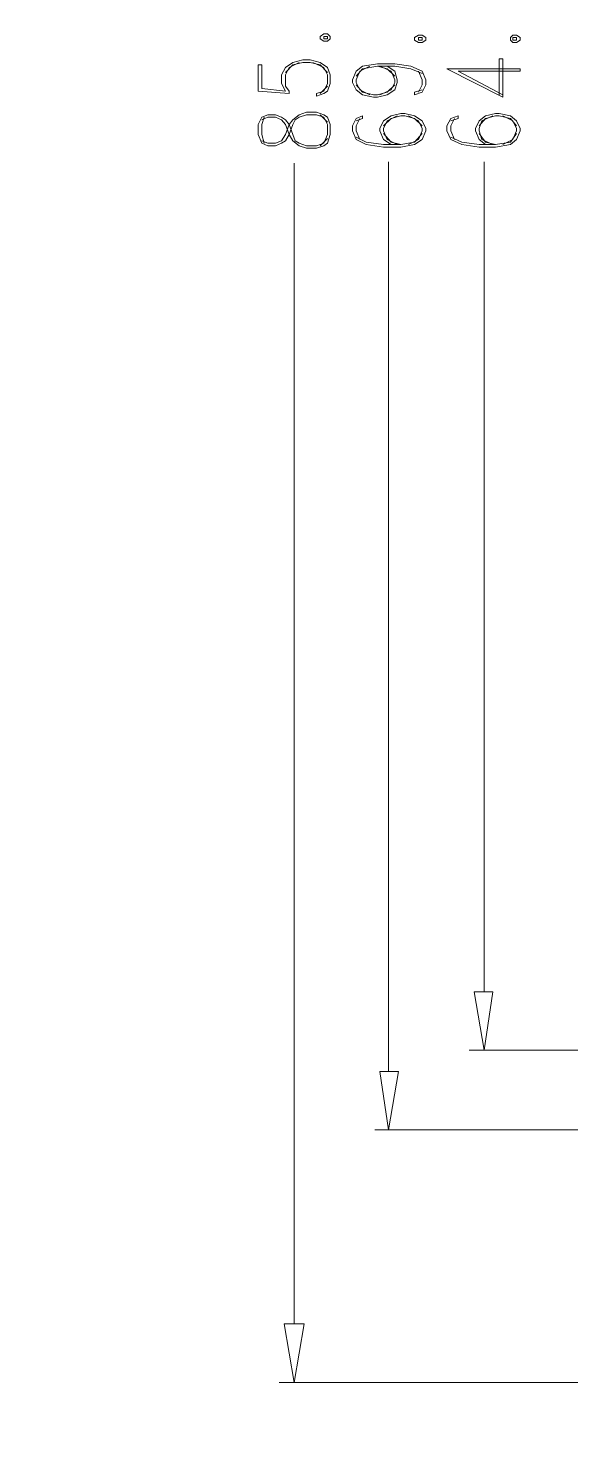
# Model space of a CAD drawing. Header units: centimetres. Extents: x -22.4 to 6.2, y -30.9 to -11.
# Drawn here: x -3.519 to -1.671, y -21.737 to -16.931 of the extents above; entities that cross this region are included whole.
import ezdxf

# ---------------------------------------------------------------- set-up
doc = ezdxf.new("R2010")
doc.units = ezdxf.units.CM
doc.header["$MEASUREMENT"] = 0
doc.layers.add('2', color=7, linetype='Continuous')
doc.layers.add('layer 1', color=7, linetype='Continuous')

msp = doc.modelspace()

# ---------------------------------------------------------------- linework, layer by layer
at = {"layer": '2', "color": 3, "lineweight": 9}
for points in [[(-2.61339, -21.33971), (-2.61339, -21.33971), (-2.61339, -17.39001), (-2.61339, -17.39001)], [(-2.29165, -20.48034), (-2.29165, -20.48034), (-2.29165, -17.38577), (-2.29165, -17.38577)], [(-1.96569, -20.20941), (-1.96569, -20.20941), (-1.96569, -17.38577), (-1.96569, -17.38577)], [(0.96801, -20.40837), (0.96801, -20.40837), (-2.01649, -20.40837), (-2.01649, -20.40837)], [(-1.23755, -20.67931), (-1.23755, -20.67931), (-2.33822, -20.67931), (-2.33822, -20.67931)], [(1.21355, -21.53867), (1.21355, -21.53867), (-2.66419, -21.53867), (-2.66419, -21.53867)]]:
    msp.add_open_spline(points, degree=3, dxfattribs=at)
for points in [[(-1.93605, -20.20941), (-1.93605, -20.20941), (-1.96569, -20.40837), (-1.96569, -20.40837), (-1.96569, -20.40837), (-1.96569, -20.40837), (-1.99955, -20.20941), (-1.99955, -20.20941), (-1.99955, -20.20941), (-1.99955, -20.20941), (-1.93605, -20.20941), (-1.93605, -20.20941)], [(-2.25779, -20.48034), (-2.25779, -20.48034), (-2.29165, -20.67931), (-2.29165, -20.67931), (-2.29165, -20.67931), (-2.29165, -20.67931), (-2.32129, -20.48034), (-2.32129, -20.48034), (-2.32129, -20.48034), (-2.32129, -20.48034), (-2.25779, -20.48034), (-2.25779, -20.48034)], [(-2.57952, -21.33971), (-2.57952, -21.33971), (-2.61339, -21.53867), (-2.61339, -21.53867), (-2.61339, -21.53867), (-2.61339, -21.53867), (-2.64725, -21.33971), (-2.64725, -21.33971), (-2.64725, -21.33971), (-2.64725, -21.33971), (-2.57952, -21.33971), (-2.57952, -21.33971)]]:
    msp.add_open_spline(points, degree=3, knots=[0, 0, 0, 0, 0.25, 0.25, 0.25, 0.25, 0.5, 0.5, 0.5, 0.5, 1, 1, 1, 1], dxfattribs=at)
at = {"layer": 'layer 1', "lineweight": 9}
for points, knots in [([(-21.92211, -30.90598), (-21.92211, -30.90598), (6.24226, -30.90598), (6.24226, -30.90598), (6.24226, -30.90598), (6.24226, -30.90598), (6.24226, -11.33528), (6.24226, -11.33528), (6.24226, -11.33528), (6.24226, -11.33528), (-21.92211, -11.33528), (-21.92211, -11.33528), (-21.92211, -11.33528), (-21.92211, -11.33528), (-21.92211, -30.90598), (-21.92211, -30.90598)], [0, 0, 0, 0, 0.2, 0.2, 0.2, 0.2, 0.4, 0.4, 0.4, 0.4, 0.6, 0.6, 0.6, 0.6, 1, 1, 1, 1]), ([(-2.52449, -16.96667), (-2.52449, -16.96667), (-2.51179, -16.97514), (-2.51179, -16.97514), (-2.51179, -16.97514), (-2.51179, -16.97514), (-2.49909, -16.97514), (-2.49909, -16.97514), (-2.49909, -16.97514), (-2.49909, -16.97514), (-2.49062, -16.96667), (-2.49062, -16.96667), (-2.49062, -16.96667), (-2.49062, -16.96667), (-2.49062, -16.95821), (-2.49062, -16.95821), (-2.49062, -16.95821), (-2.49062, -16.95821), (-2.49909, -16.94974), (-2.49909, -16.94974), (-2.49909, -16.94974), (-2.49909, -16.94974), (-2.51179, -16.94974), (-2.51179, -16.94974), (-2.51179, -16.94974), (-2.51179, -16.94974), (-2.52449, -16.95821), (-2.52449, -16.95821), (-2.52449, -16.95821), (-2.52449, -16.95821), (-2.52449, -16.96667), (-2.52449, -16.96667)], [0, 0, 0, 0, 0.1111111, 0.1111111, 0.1111111, 0.1111111, 0.2222222, 0.2222222, 0.2222222, 0.2222222, 0.3333333, 0.3333333, 0.3333333, 0.3333333, 0.4444444, 0.4444444, 0.4444444, 0.4444444, 0.5555556, 0.5555556, 0.5555556, 0.5555556, 0.6666667, 0.6666667, 0.6666667, 0.6666667, 0.7777778, 0.7777778, 0.7777778, 0.7777778, 1, 1, 1, 1]), ([(-2.51179, -16.96667), (-2.51179, -16.96667), (-2.49909, -16.96667), (-2.49909, -16.96667), (-2.49909, -16.96667), (-2.49909, -16.96667), (-2.49909, -16.9582), (-2.49909, -16.9582), (-2.49909, -16.9582), (-2.49909, -16.9582), (-2.51179, -16.9582), (-2.51179, -16.9582), (-2.51179, -16.9582), (-2.51179, -16.9582), (-2.51179, -16.96667), (-2.51179, -16.96667)], [0, 0, 0, 0, 0.2, 0.2, 0.2, 0.2, 0.4, 0.4, 0.4, 0.4, 0.6, 0.6, 0.6, 0.6, 1, 1, 1, 1]), ([(-2.20275, -16.97091), (-2.20275, -16.97091), (-2.19005, -16.97937), (-2.19005, -16.97937), (-2.19005, -16.97937), (-2.19005, -16.97937), (-2.17735, -16.97937), (-2.17735, -16.97937), (-2.17735, -16.97937), (-2.17735, -16.97937), (-2.16465, -16.97091), (-2.16465, -16.97091), (-2.16465, -16.97091), (-2.16465, -16.97091), (-2.16465, -16.96244), (-2.16465, -16.96244), (-2.16465, -16.96244), (-2.16465, -16.96244), (-2.17735, -16.95397), (-2.17735, -16.95397), (-2.17735, -16.95397), (-2.17735, -16.95397), (-2.19005, -16.95397), (-2.19005, -16.95397), (-2.19005, -16.95397), (-2.19005, -16.95397), (-2.20275, -16.96244), (-2.20275, -16.96244), (-2.20275, -16.96244), (-2.20275, -16.96244), (-2.20275, -16.97091), (-2.20275, -16.97091)], [0, 0, 0, 0, 0.1111111, 0.1111111, 0.1111111, 0.1111111, 0.2222222, 0.2222222, 0.2222222, 0.2222222, 0.3333333, 0.3333333, 0.3333333, 0.3333333, 0.4444444, 0.4444444, 0.4444444, 0.4444444, 0.5555556, 0.5555556, 0.5555556, 0.5555556, 0.6666667, 0.6666667, 0.6666667, 0.6666667, 0.7777778, 0.7777778, 0.7777778, 0.7777778, 1, 1, 1, 1]), ([(-2.19005, -16.97091), (-2.19005, -16.97091), (-2.17735, -16.97091), (-2.17735, -16.97091), (-2.17735, -16.97091), (-2.17735, -16.97091), (-2.17735, -16.96244), (-2.17735, -16.96244), (-2.17735, -16.96244), (-2.17735, -16.96244), (-2.19005, -16.96244), (-2.19005, -16.96244), (-2.19005, -16.96244), (-2.19005, -16.96244), (-2.19005, -16.97091), (-2.19005, -16.97091)], [0, 0, 0, 0, 0.2, 0.2, 0.2, 0.2, 0.4, 0.4, 0.4, 0.4, 0.6, 0.6, 0.6, 0.6, 1, 1, 1, 1]), ([(-1.87679, -16.97091), (-1.87679, -16.97091), (-1.86832, -16.97937), (-1.86832, -16.97937), (-1.86832, -16.97937), (-1.86832, -16.97937), (-1.85562, -16.97937), (-1.85562, -16.97937), (-1.85562, -16.97937), (-1.85562, -16.97937), (-1.84292, -16.97091), (-1.84292, -16.97091), (-1.84292, -16.97091), (-1.84292, -16.97091), (-1.84292, -16.96244), (-1.84292, -16.96244), (-1.84292, -16.96244), (-1.84292, -16.96244), (-1.85562, -16.95397), (-1.85562, -16.95397), (-1.85562, -16.95397), (-1.85562, -16.95397), (-1.86832, -16.95397), (-1.86832, -16.95397), (-1.86832, -16.95397), (-1.86832, -16.95397), (-1.87679, -16.96244), (-1.87679, -16.96244), (-1.87679, -16.96244), (-1.87679, -16.96244), (-1.87679, -16.97091), (-1.87679, -16.97091)], [0, 0, 0, 0, 0.1111111, 0.1111111, 0.1111111, 0.1111111, 0.2222222, 0.2222222, 0.2222222, 0.2222222, 0.3333333, 0.3333333, 0.3333333, 0.3333333, 0.4444444, 0.4444444, 0.4444444, 0.4444444, 0.5555556, 0.5555556, 0.5555556, 0.5555556, 0.6666667, 0.6666667, 0.6666667, 0.6666667, 0.7777778, 0.7777778, 0.7777778, 0.7777778, 1, 1, 1, 1]), ([(-1.86832, -16.97091), (-1.86832, -16.97091), (-1.85562, -16.97091), (-1.85562, -16.97091), (-1.85562, -16.97091), (-1.85562, -16.97091), (-1.85562, -16.96244), (-1.85562, -16.96244), (-1.85562, -16.96244), (-1.85562, -16.96244), (-1.86832, -16.96244), (-1.86832, -16.96244), (-1.86832, -16.96244), (-1.86832, -16.96244), (-1.86832, -16.97091), (-1.86832, -16.97091)], [0, 0, 0, 0, 0.2, 0.2, 0.2, 0.2, 0.4, 0.4, 0.4, 0.4, 0.6, 0.6, 0.6, 0.6, 1, 1, 1, 1]), ([(-2.73615, -17.14447), (-2.73615, -17.14447), (-2.73615, -17.05557), (-2.73615, -17.05557), (-2.73615, -17.05557), (-2.73615, -17.05557), (-2.72345, -17.05557), (-2.72345, -17.05557), (-2.72345, -17.05557), (-2.72345, -17.05557), (-2.72345, -17.13601), (-2.72345, -17.13601)], [0, 0, 0, 0, 0.25, 0.25, 0.25, 0.25, 0.5, 0.5, 0.5, 0.5, 1, 1, 1, 1]), ([(-2.64302, -17.14447), (-2.64302, -17.14447), (-2.65572, -17.11907), (-2.65572, -17.11907), (-2.65572, -17.11907), (-2.65572, -17.11907), (-2.65572, -17.08944), (-2.65572, -17.08944), (-2.65572, -17.08944), (-2.65572, -17.08944), (-2.64302, -17.06404), (-2.64302, -17.06404), (-2.64302, -17.06404), (-2.64302, -17.06404), (-2.61762, -17.04711), (-2.61762, -17.04711), (-2.61762, -17.04711), (-2.61762, -17.04711), (-2.58375, -17.03864), (-2.58375, -17.03864), (-2.58375, -17.03864), (-2.58375, -17.03864), (-2.55835, -17.03864), (-2.55835, -17.03864), (-2.55835, -17.03864), (-2.55835, -17.03864), (-2.52449, -17.04711), (-2.52449, -17.04711), (-2.52449, -17.04711), (-2.52449, -17.04711), (-2.49909, -17.06404), (-2.49909, -17.06404), (-2.49909, -17.06404), (-2.49909, -17.06404), (-2.49062, -17.08944), (-2.49062, -17.08944), (-2.49062, -17.08944), (-2.49062, -17.08944), (-2.49062, -17.11907), (-2.49062, -17.11907), (-2.49062, -17.11907), (-2.49062, -17.11907), (-2.49909, -17.14447), (-2.49909, -17.14447), (-2.49909, -17.14447), (-2.49909, -17.14447), (-2.51179, -17.15294), (-2.51179, -17.15294), (-2.51179, -17.15294), (-2.51179, -17.15294), (-2.53719, -17.16141), (-2.53719, -17.16141), (-2.53719, -17.16141), (-2.53719, -17.16141), (-2.53719, -17.15294), (-2.53719, -17.15294)], [0, 0, 0, 0, 0.0666667, 0.0666667, 0.0666667, 0.0666667, 0.1333333, 0.1333333, 0.1333333, 0.1333333, 0.2, 0.2, 0.2, 0.2, 0.2666667, 0.2666667, 0.2666667, 0.2666667, 0.3333333, 0.3333333, 0.3333333, 0.3333333, 0.4, 0.4, 0.4, 0.4, 0.4666667, 0.4666667, 0.4666667, 0.4666667, 0.5333333, 0.5333333, 0.5333333, 0.5333333, 0.6, 0.6, 0.6, 0.6, 0.6666667, 0.6666667, 0.6666667, 0.6666667, 0.7333333, 0.7333333, 0.7333333, 0.7333333, 0.8, 0.8, 0.8, 0.8, 0.8666667, 0.8666667, 0.8666667, 0.8666667, 1, 1, 1, 1]), ([(-2.63032, -17.15294), (-2.63032, -17.15294), (-2.63032, -17.14447), (-2.63032, -17.14447), (-2.63032, -17.14447), (-2.63032, -17.14447), (-2.64302, -17.12754), (-2.64302, -17.12754), (-2.64302, -17.12754), (-2.64302, -17.12754), (-2.64302, -17.08944), (-2.64302, -17.08944), (-2.64302, -17.08944), (-2.64302, -17.08944), (-2.63032, -17.06404), (-2.63032, -17.06404), (-2.63032, -17.06404), (-2.63032, -17.06404), (-2.59645, -17.04711), (-2.59645, -17.04711)], [0, 0, 0, 0, 0.1666667, 0.1666667, 0.1666667, 0.1666667, 0.3333333, 0.3333333, 0.3333333, 0.3333333, 0.5, 0.5, 0.5, 0.5, 0.6666667, 0.6666667, 0.6666667, 0.6666667, 1, 1, 1, 1]), ([(-2.64302, -17.08097), (-2.64302, -17.08097), (-2.61762, -17.05557), (-2.61762, -17.05557), (-2.61762, -17.05557), (-2.61762, -17.05557), (-2.58375, -17.04711), (-2.58375, -17.04711), (-2.58375, -17.04711), (-2.58375, -17.04711), (-2.55835, -17.04711), (-2.55835, -17.04711), (-2.55835, -17.04711), (-2.55835, -17.04711), (-2.52449, -17.05557), (-2.52449, -17.05557), (-2.52449, -17.05557), (-2.52449, -17.05557), (-2.49909, -17.08097), (-2.49909, -17.08097)], [0, 0, 0, 0, 0.1666667, 0.1666667, 0.1666667, 0.1666667, 0.3333333, 0.3333333, 0.3333333, 0.3333333, 0.5, 0.5, 0.5, 0.5, 0.6666667, 0.6666667, 0.6666667, 0.6666667, 1, 1, 1, 1]), ([(-2.54989, -17.04711), (-2.54989, -17.04711), (-2.51179, -17.06404), (-2.51179, -17.06404), (-2.51179, -17.06404), (-2.51179, -17.06404), (-2.49909, -17.08944), (-2.49909, -17.08944), (-2.49909, -17.08944), (-2.49909, -17.08944), (-2.49909, -17.11907), (-2.49909, -17.11907), (-2.49909, -17.11907), (-2.49909, -17.11907), (-2.51179, -17.14447), (-2.51179, -17.14447), (-2.51179, -17.14447), (-2.51179, -17.14447), (-2.53719, -17.15294), (-2.53719, -17.15294)], [0, 0, 0, 0, 0.1666667, 0.1666667, 0.1666667, 0.1666667, 0.3333333, 0.3333333, 0.3333333, 0.3333333, 0.5, 0.5, 0.5, 0.5, 0.6666667, 0.6666667, 0.6666667, 0.6666667, 1, 1, 1, 1]), ([(-2.29589, -17.05981), (-2.29589, -17.05981), (-2.27049, -17.07674), (-2.27049, -17.07674), (-2.27049, -17.07674), (-2.27049, -17.07674), (-2.26202, -17.10637), (-2.26202, -17.10637), (-2.26202, -17.10637), (-2.26202, -17.10637), (-2.26202, -17.11484), (-2.26202, -17.11484), (-2.26202, -17.11484), (-2.26202, -17.11484), (-2.27049, -17.14024), (-2.27049, -17.14024), (-2.27049, -17.14024), (-2.27049, -17.14024), (-2.29589, -17.15717), (-2.29589, -17.15717), (-2.29589, -17.15717), (-2.29589, -17.15717), (-2.32975, -17.16564), (-2.32975, -17.16564), (-2.32975, -17.16564), (-2.32975, -17.16564), (-2.34245, -17.16564), (-2.34245, -17.16564), (-2.34245, -17.16564), (-2.34245, -17.16564), (-2.38055, -17.15717), (-2.38055, -17.15717), (-2.38055, -17.15717), (-2.38055, -17.15717), (-2.40172, -17.14024), (-2.40172, -17.14024), (-2.40172, -17.14024), (-2.40172, -17.14024), (-2.41442, -17.11484), (-2.41442, -17.11484), (-2.41442, -17.11484), (-2.41442, -17.11484), (-2.41442, -17.10637), (-2.41442, -17.10637), (-2.41442, -17.10637), (-2.41442, -17.10637), (-2.40172, -17.07674), (-2.40172, -17.07674), (-2.40172, -17.07674), (-2.40172, -17.07674), (-2.38055, -17.05981), (-2.38055, -17.05981), (-2.38055, -17.05981), (-2.38055, -17.05981), (-2.32975, -17.05134), (-2.32975, -17.05134), (-2.32975, -17.05134), (-2.32975, -17.05134), (-2.27049, -17.05134), (-2.27049, -17.05134), (-2.27049, -17.05134), (-2.27049, -17.05134), (-2.21545, -17.05981), (-2.21545, -17.05981), (-2.21545, -17.05981), (-2.21545, -17.05981), (-2.17735, -17.07674), (-2.17735, -17.07674), (-2.17735, -17.07674), (-2.17735, -17.07674), (-2.16465, -17.10637), (-2.16465, -17.10637), (-2.16465, -17.10637), (-2.16465, -17.10637), (-2.16465, -17.12331), (-2.16465, -17.12331), (-2.16465, -17.12331), (-2.16465, -17.12331), (-2.17735, -17.14871), (-2.17735, -17.14871), (-2.17735, -17.14871), (-2.17735, -17.14871), (-2.20275, -17.15717), (-2.20275, -17.15717), (-2.20275, -17.15717), (-2.20275, -17.15717), (-2.20275, -17.14871), (-2.20275, -17.14871), (-2.20275, -17.14871), (-2.20275, -17.14871), (-2.17735, -17.14024), (-2.17735, -17.14024)], [0, 0, 0, 0, 0.0416667, 0.0416667, 0.0416667, 0.0416667, 0.0833333, 0.0833333, 0.0833333, 0.0833333, 0.125, 0.125, 0.125, 0.125, 0.1666667, 0.1666667, 0.1666667, 0.1666667, 0.2083333, 0.2083333, 0.2083333, 0.2083333, 0.25, 0.25, 0.25, 0.25, 0.2916667, 0.2916667, 0.2916667, 0.2916667, 0.3333333, 0.3333333, 0.3333333, 0.3333333, 0.375, 0.375, 0.375, 0.375, 0.4166667, 0.4166667, 0.4166667, 0.4166667, 0.4583333, 0.4583333, 0.4583333, 0.4583333, 0.5, 0.5, 0.5, 0.5, 0.5416667, 0.5416667, 0.5416667, 0.5416667, 0.5833333, 0.5833333, 0.5833333, 0.5833333, 0.625, 0.625, 0.625, 0.625, 0.6666667, 0.6666667, 0.6666667, 0.6666667, 0.7083333, 0.7083333, 0.7083333, 0.7083333, 0.75, 0.75, 0.75, 0.75, 0.7916667, 0.7916667, 0.7916667, 0.7916667, 0.8333333, 0.8333333, 0.8333333, 0.8333333, 0.875, 0.875, 0.875, 0.875, 0.9166667, 0.9166667, 0.9166667, 0.9166667, 1, 1, 1, 1]), ([(-2.35515, -17.15717), (-2.35515, -17.15717), (-2.38902, -17.14024), (-2.38902, -17.14024), (-2.38902, -17.14024), (-2.38902, -17.14024), (-2.40172, -17.11484), (-2.40172, -17.11484), (-2.40172, -17.11484), (-2.40172, -17.11484), (-2.40172, -17.10637), (-2.40172, -17.10637), (-2.40172, -17.10637), (-2.40172, -17.10637), (-2.38902, -17.07674), (-2.38902, -17.07674), (-2.38902, -17.07674), (-2.38902, -17.07674), (-2.35515, -17.05981), (-2.35515, -17.05981)], [0, 0, 0, 0, 0.1666667, 0.1666667, 0.1666667, 0.1666667, 0.3333333, 0.3333333, 0.3333333, 0.3333333, 0.5, 0.5, 0.5, 0.5, 0.6666667, 0.6666667, 0.6666667, 0.6666667, 1, 1, 1, 1]), ([(-2.40172, -17.09367), (-2.40172, -17.09367), (-2.38055, -17.06827), (-2.38055, -17.06827), (-2.38055, -17.06827), (-2.38055, -17.06827), (-2.32975, -17.05981), (-2.32975, -17.05981), (-2.32975, -17.05981), (-2.32975, -17.05981), (-2.27049, -17.05981), (-2.27049, -17.05981), (-2.27049, -17.05981), (-2.27049, -17.05981), (-2.21545, -17.06827), (-2.21545, -17.06827), (-2.21545, -17.06827), (-2.21545, -17.06827), (-2.17735, -17.08521), (-2.17735, -17.08521)], [0, 0, 0, 0, 0.1666667, 0.1666667, 0.1666667, 0.1666667, 0.3333333, 0.3333333, 0.3333333, 0.3333333, 0.5, 0.5, 0.5, 0.5, 0.6666667, 0.6666667, 0.6666667, 0.6666667, 1, 1, 1, 1]), ([(-2.32975, -17.05981), (-2.32975, -17.05981), (-2.29589, -17.06827), (-2.29589, -17.06827), (-2.29589, -17.06827), (-2.29589, -17.06827), (-2.27049, -17.09367), (-2.27049, -17.09367)], [0, 0, 0, 0, 0.3333333, 0.3333333, 0.3333333, 0.3333333, 1, 1, 1, 1]), ([(-2.32129, -17.05981), (-2.32129, -17.05981), (-2.28319, -17.07674), (-2.28319, -17.07674), (-2.28319, -17.07674), (-2.28319, -17.07674), (-2.27049, -17.10637), (-2.27049, -17.10637), (-2.27049, -17.10637), (-2.27049, -17.10637), (-2.27049, -17.11484), (-2.27049, -17.11484), (-2.27049, -17.11484), (-2.27049, -17.11484), (-2.28319, -17.14024), (-2.28319, -17.14024), (-2.28319, -17.14024), (-2.28319, -17.14024), (-2.32129, -17.15717), (-2.32129, -17.15717)], [0, 0, 0, 0, 0.1666667, 0.1666667, 0.1666667, 0.1666667, 0.3333333, 0.3333333, 0.3333333, 0.3333333, 0.5, 0.5, 0.5, 0.5, 0.6666667, 0.6666667, 0.6666667, 0.6666667, 1, 1, 1, 1]), ([(-2.05459, -17.07674), (-2.05459, -17.07674), (-1.84292, -17.07674), (-1.84292, -17.07674), (-1.84292, -17.07674), (-1.84292, -17.07674), (-1.84292, -17.06827), (-1.84292, -17.06827), (-1.84292, -17.06827), (-1.84292, -17.06827), (-2.09269, -17.06827), (-2.09269, -17.06827), (-2.09269, -17.06827), (-2.09269, -17.06827), (-1.90219, -17.16564), (-1.90219, -17.16564), (-1.90219, -17.16564), (-1.90219, -17.16564), (-1.90219, -17.03441), (-1.90219, -17.03441)], [0, 0, 0, 0, 0.1666667, 0.1666667, 0.1666667, 0.1666667, 0.3333333, 0.3333333, 0.3333333, 0.3333333, 0.5, 0.5, 0.5, 0.5, 0.6666667, 0.6666667, 0.6666667, 0.6666667, 1, 1, 1, 1]), ([(-1.91489, -17.15717), (-1.91489, -17.15717), (-1.91489, -17.03441), (-1.91489, -17.03441), (-1.91489, -17.03441), (-1.91489, -17.03441), (-1.90219, -17.03441), (-1.90219, -17.03441)], [0, 0, 0, 0, 0.3333333, 0.3333333, 0.3333333, 0.3333333, 1, 1, 1, 1]), ([(-2.19005, -17.07674), (-2.19005, -17.07674), (-2.17735, -17.10637), (-2.17735, -17.10637), (-2.17735, -17.10637), (-2.17735, -17.10637), (-2.17735, -17.12331), (-2.17735, -17.12331), (-2.17735, -17.12331), (-2.17735, -17.12331), (-2.19005, -17.14871), (-2.19005, -17.14871)], [0, 0, 0, 0, 0.25, 0.25, 0.25, 0.25, 0.5, 0.5, 0.5, 0.5, 1, 1, 1, 1]), ([(-2.27049, -17.12331), (-2.27049, -17.12331), (-2.29589, -17.14871), (-2.29589, -17.14871), (-2.29589, -17.14871), (-2.29589, -17.14871), (-2.32975, -17.15717), (-2.32975, -17.15717), (-2.32975, -17.15717), (-2.32975, -17.15717), (-2.34245, -17.15717), (-2.34245, -17.15717), (-2.34245, -17.15717), (-2.34245, -17.15717), (-2.38055, -17.14871), (-2.38055, -17.14871), (-2.38055, -17.14871), (-2.38055, -17.14871), (-2.40172, -17.12331), (-2.40172, -17.12331)], [0, 0, 0, 0, 0.1666667, 0.1666667, 0.1666667, 0.1666667, 0.3333333, 0.3333333, 0.3333333, 0.3333333, 0.5, 0.5, 0.5, 0.5, 0.6666667, 0.6666667, 0.6666667, 0.6666667, 1, 1, 1, 1]), ([(-2.73615, -17.29264), (-2.73615, -17.29264), (-2.72345, -17.32227), (-2.72345, -17.32227), (-2.72345, -17.32227), (-2.72345, -17.32227), (-2.70229, -17.33074), (-2.70229, -17.33074), (-2.70229, -17.33074), (-2.70229, -17.33074), (-2.67689, -17.33074), (-2.67689, -17.33074), (-2.67689, -17.33074), (-2.67689, -17.33074), (-2.65572, -17.32227), (-2.65572, -17.32227), (-2.65572, -17.32227), (-2.65572, -17.32227), (-2.64302, -17.31381), (-2.64302, -17.31381), (-2.64302, -17.31381), (-2.64302, -17.31381), (-2.63032, -17.29264), (-2.63032, -17.29264), (-2.63032, -17.29264), (-2.63032, -17.29264), (-2.61762, -17.25877), (-2.61762, -17.25877), (-2.61762, -17.25877), (-2.61762, -17.25877), (-2.60915, -17.24184), (-2.60915, -17.24184), (-2.60915, -17.24184), (-2.60915, -17.24184), (-2.59645, -17.23337), (-2.59645, -17.23337), (-2.59645, -17.23337), (-2.59645, -17.23337), (-2.57105, -17.22491), (-2.57105, -17.22491), (-2.57105, -17.22491), (-2.57105, -17.22491), (-2.53719, -17.22491), (-2.53719, -17.22491), (-2.53719, -17.22491), (-2.53719, -17.22491), (-2.51179, -17.23337), (-2.51179, -17.23337), (-2.51179, -17.23337), (-2.51179, -17.23337), (-2.49909, -17.25877), (-2.49909, -17.25877), (-2.49909, -17.25877), (-2.49909, -17.25877), (-2.49909, -17.29264), (-2.49909, -17.29264), (-2.49909, -17.29264), (-2.49909, -17.29264), (-2.51179, -17.32227), (-2.51179, -17.32227), (-2.51179, -17.32227), (-2.51179, -17.32227), (-2.53719, -17.33074), (-2.53719, -17.33074), (-2.53719, -17.33074), (-2.53719, -17.33074), (-2.57105, -17.33074), (-2.57105, -17.33074), (-2.57105, -17.33074), (-2.57105, -17.33074), (-2.59645, -17.32227), (-2.59645, -17.32227), (-2.59645, -17.32227), (-2.59645, -17.32227), (-2.60915, -17.31381), (-2.60915, -17.31381), (-2.60915, -17.31381), (-2.60915, -17.31381), (-2.61762, -17.29264), (-2.61762, -17.29264), (-2.61762, -17.29264), (-2.61762, -17.29264), (-2.63032, -17.25877), (-2.63032, -17.25877), (-2.63032, -17.25877), (-2.63032, -17.25877), (-2.64302, -17.24184), (-2.64302, -17.24184), (-2.64302, -17.24184), (-2.64302, -17.24184), (-2.65572, -17.23337), (-2.65572, -17.23337), (-2.65572, -17.23337), (-2.65572, -17.23337), (-2.67689, -17.22491), (-2.67689, -17.22491), (-2.67689, -17.22491), (-2.67689, -17.22491), (-2.70229, -17.22491), (-2.70229, -17.22491), (-2.70229, -17.22491), (-2.70229, -17.22491), (-2.72345, -17.23337), (-2.72345, -17.23337), (-2.72345, -17.23337), (-2.72345, -17.23337), (-2.73615, -17.25877), (-2.73615, -17.25877), (-2.73615, -17.25877), (-2.73615, -17.25877), (-2.73615, -17.29264), (-2.73615, -17.29264)], [0, 0, 0, 0, 0.0344828, 0.0344828, 0.0344828, 0.0344828, 0.0689655, 0.0689655, 0.0689655, 0.0689655, 0.1034483, 0.1034483, 0.1034483, 0.1034483, 0.137931, 0.137931, 0.137931, 0.137931, 0.1724138, 0.1724138, 0.1724138, 0.1724138, 0.2068966, 0.2068966, 0.2068966, 0.2068966, 0.2413793, 0.2413793, 0.2413793, 0.2413793, 0.2758621, 0.2758621, 0.2758621, 0.2758621, 0.3103448, 0.3103448, 0.3103448, 0.3103448, 0.3448276, 0.3448276, 0.3448276, 0.3448276, 0.3793103, 0.3793103, 0.3793103, 0.3793103, 0.4137931, 0.4137931, 0.4137931, 0.4137931, 0.4482759, 0.4482759, 0.4482759, 0.4482759, 0.4827586, 0.4827586, 0.4827586, 0.4827586, 0.5172414, 0.5172414, 0.5172414, 0.5172414, 0.5517241, 0.5517241, 0.5517241, 0.5517241, 0.5862069, 0.5862069, 0.5862069, 0.5862069, 0.6206897, 0.6206897, 0.6206897, 0.6206897, 0.6551724, 0.6551724, 0.6551724, 0.6551724, 0.6896552, 0.6896552, 0.6896552, 0.6896552, 0.7241379, 0.7241379, 0.7241379, 0.7241379, 0.7586207, 0.7586207, 0.7586207, 0.7586207, 0.7931034, 0.7931034, 0.7931034, 0.7931034, 0.8275862, 0.8275862, 0.8275862, 0.8275862, 0.862069, 0.862069, 0.862069, 0.862069, 0.8965517, 0.8965517, 0.8965517, 0.8965517, 0.9310345, 0.9310345, 0.9310345, 0.9310345, 1, 1, 1, 1]), ([(-2.72345, -17.31381), (-2.72345, -17.31381), (-2.70229, -17.32227), (-2.70229, -17.32227), (-2.70229, -17.32227), (-2.70229, -17.32227), (-2.67689, -17.32227), (-2.67689, -17.32227), (-2.67689, -17.32227), (-2.67689, -17.32227), (-2.65572, -17.31381), (-2.65572, -17.31381), (-2.65572, -17.31381), (-2.65572, -17.31381), (-2.64302, -17.29264), (-2.64302, -17.29264), (-2.64302, -17.29264), (-2.64302, -17.29264), (-2.63032, -17.25877), (-2.63032, -17.25877), (-2.63032, -17.25877), (-2.63032, -17.25877), (-2.61762, -17.24184), (-2.61762, -17.24184), (-2.61762, -17.24184), (-2.61762, -17.24184), (-2.59645, -17.22491), (-2.59645, -17.22491), (-2.59645, -17.22491), (-2.59645, -17.22491), (-2.57105, -17.21644), (-2.57105, -17.21644), (-2.57105, -17.21644), (-2.57105, -17.21644), (-2.53719, -17.21644), (-2.53719, -17.21644), (-2.53719, -17.21644), (-2.53719, -17.21644), (-2.51179, -17.22491), (-2.51179, -17.22491), (-2.51179, -17.22491), (-2.51179, -17.22491), (-2.49909, -17.23337), (-2.49909, -17.23337), (-2.49909, -17.23337), (-2.49909, -17.23337), (-2.49062, -17.25877), (-2.49062, -17.25877), (-2.49062, -17.25877), (-2.49062, -17.25877), (-2.49062, -17.29264), (-2.49062, -17.29264), (-2.49062, -17.29264), (-2.49062, -17.29264), (-2.49909, -17.32227), (-2.49909, -17.32227), (-2.49909, -17.32227), (-2.49909, -17.32227), (-2.51179, -17.33074), (-2.51179, -17.33074), (-2.51179, -17.33074), (-2.51179, -17.33074), (-2.53719, -17.33921), (-2.53719, -17.33921), (-2.53719, -17.33921), (-2.53719, -17.33921), (-2.57105, -17.33921), (-2.57105, -17.33921), (-2.57105, -17.33921), (-2.57105, -17.33921), (-2.59645, -17.33074), (-2.59645, -17.33074), (-2.59645, -17.33074), (-2.59645, -17.33074), (-2.61762, -17.31381), (-2.61762, -17.31381), (-2.61762, -17.31381), (-2.61762, -17.31381), (-2.63032, -17.29264), (-2.63032, -17.29264), (-2.63032, -17.29264), (-2.63032, -17.29264), (-2.64302, -17.25877), (-2.64302, -17.25877), (-2.64302, -17.25877), (-2.64302, -17.25877), (-2.65572, -17.24184), (-2.65572, -17.24184), (-2.65572, -17.24184), (-2.65572, -17.24184), (-2.67689, -17.23337), (-2.67689, -17.23337), (-2.67689, -17.23337), (-2.67689, -17.23337), (-2.70229, -17.23337), (-2.70229, -17.23337), (-2.70229, -17.23337), (-2.70229, -17.23337), (-2.72345, -17.24184), (-2.72345, -17.24184)], [0, 0, 0, 0, 0.0384615, 0.0384615, 0.0384615, 0.0384615, 0.0769231, 0.0769231, 0.0769231, 0.0769231, 0.1153846, 0.1153846, 0.1153846, 0.1153846, 0.1538462, 0.1538462, 0.1538462, 0.1538462, 0.1923077, 0.1923077, 0.1923077, 0.1923077, 0.2307692, 0.2307692, 0.2307692, 0.2307692, 0.2692308, 0.2692308, 0.2692308, 0.2692308, 0.3076923, 0.3076923, 0.3076923, 0.3076923, 0.3461538, 0.3461538, 0.3461538, 0.3461538, 0.3846154, 0.3846154, 0.3846154, 0.3846154, 0.4230769, 0.4230769, 0.4230769, 0.4230769, 0.4615385, 0.4615385, 0.4615385, 0.4615385, 0.5, 0.5, 0.5, 0.5, 0.5384615, 0.5384615, 0.5384615, 0.5384615, 0.5769231, 0.5769231, 0.5769231, 0.5769231, 0.6153846, 0.6153846, 0.6153846, 0.6153846, 0.6538462, 0.6538462, 0.6538462, 0.6538462, 0.6923077, 0.6923077, 0.6923077, 0.6923077, 0.7307692, 0.7307692, 0.7307692, 0.7307692, 0.7692308, 0.7692308, 0.7692308, 0.7692308, 0.8076923, 0.8076923, 0.8076923, 0.8076923, 0.8461538, 0.8461538, 0.8461538, 0.8461538, 0.8846154, 0.8846154, 0.8846154, 0.8846154, 0.9230769, 0.9230769, 0.9230769, 0.9230769, 1, 1, 1, 1]), ([(-2.71499, -17.23337), (-2.71499, -17.23337), (-2.72345, -17.25877), (-2.72345, -17.25877), (-2.72345, -17.25877), (-2.72345, -17.25877), (-2.72345, -17.29264), (-2.72345, -17.29264), (-2.72345, -17.29264), (-2.72345, -17.29264), (-2.71499, -17.32227), (-2.71499, -17.32227)], [0, 0, 0, 0, 0.25, 0.25, 0.25, 0.25, 0.5, 0.5, 0.5, 0.5, 1, 1, 1, 1]), ([(-2.40172, -17.24607), (-2.40172, -17.24607), (-2.38055, -17.23761), (-2.38055, -17.23761), (-2.38055, -17.23761), (-2.38055, -17.23761), (-2.38055, -17.22914), (-2.38055, -17.22914), (-2.38055, -17.22914), (-2.38055, -17.22914), (-2.40172, -17.23761), (-2.40172, -17.23761), (-2.40172, -17.23761), (-2.40172, -17.23761), (-2.41442, -17.26301), (-2.41442, -17.26301), (-2.41442, -17.26301), (-2.41442, -17.26301), (-2.41442, -17.27994), (-2.41442, -17.27994), (-2.41442, -17.27994), (-2.41442, -17.27994), (-2.40172, -17.30957), (-2.40172, -17.30957), (-2.40172, -17.30957), (-2.40172, -17.30957), (-2.36785, -17.32651), (-2.36785, -17.32651), (-2.36785, -17.32651), (-2.36785, -17.32651), (-2.30859, -17.33497), (-2.30859, -17.33497), (-2.30859, -17.33497), (-2.30859, -17.33497), (-2.24932, -17.33497), (-2.24932, -17.33497), (-2.24932, -17.33497), (-2.24932, -17.33497), (-2.20275, -17.32651), (-2.20275, -17.32651), (-2.20275, -17.32651), (-2.20275, -17.32651), (-2.17735, -17.30957), (-2.17735, -17.30957), (-2.17735, -17.30957), (-2.17735, -17.30957), (-2.16465, -17.27994), (-2.16465, -17.27994), (-2.16465, -17.27994), (-2.16465, -17.27994), (-2.16465, -17.27147), (-2.16465, -17.27147), (-2.16465, -17.27147), (-2.16465, -17.27147), (-2.17735, -17.24607), (-2.17735, -17.24607), (-2.17735, -17.24607), (-2.17735, -17.24607), (-2.20275, -17.22914), (-2.20275, -17.22914), (-2.20275, -17.22914), (-2.20275, -17.22914), (-2.23662, -17.22067), (-2.23662, -17.22067), (-2.23662, -17.22067), (-2.23662, -17.22067), (-2.24932, -17.22067), (-2.24932, -17.22067), (-2.24932, -17.22067), (-2.24932, -17.22067), (-2.28319, -17.22914), (-2.28319, -17.22914), (-2.28319, -17.22914), (-2.28319, -17.22914), (-2.30859, -17.24607), (-2.30859, -17.24607), (-2.30859, -17.24607), (-2.30859, -17.24607), (-2.32129, -17.27147), (-2.32129, -17.27147), (-2.32129, -17.27147), (-2.32129, -17.27147), (-2.32129, -17.27994), (-2.32129, -17.27994), (-2.32129, -17.27994), (-2.32129, -17.27994), (-2.30859, -17.30957), (-2.30859, -17.30957), (-2.30859, -17.30957), (-2.30859, -17.30957), (-2.28319, -17.32651), (-2.28319, -17.32651)], [0, 0, 0, 0, 0.0416667, 0.0416667, 0.0416667, 0.0416667, 0.0833333, 0.0833333, 0.0833333, 0.0833333, 0.125, 0.125, 0.125, 0.125, 0.1666667, 0.1666667, 0.1666667, 0.1666667, 0.2083333, 0.2083333, 0.2083333, 0.2083333, 0.25, 0.25, 0.25, 0.25, 0.2916667, 0.2916667, 0.2916667, 0.2916667, 0.3333333, 0.3333333, 0.3333333, 0.3333333, 0.375, 0.375, 0.375, 0.375, 0.4166667, 0.4166667, 0.4166667, 0.4166667, 0.4583333, 0.4583333, 0.4583333, 0.4583333, 0.5, 0.5, 0.5, 0.5, 0.5416667, 0.5416667, 0.5416667, 0.5416667, 0.5833333, 0.5833333, 0.5833333, 0.5833333, 0.625, 0.625, 0.625, 0.625, 0.6666667, 0.6666667, 0.6666667, 0.6666667, 0.7083333, 0.7083333, 0.7083333, 0.7083333, 0.75, 0.75, 0.75, 0.75, 0.7916667, 0.7916667, 0.7916667, 0.7916667, 0.8333333, 0.8333333, 0.8333333, 0.8333333, 0.875, 0.875, 0.875, 0.875, 0.9166667, 0.9166667, 0.9166667, 0.9166667, 1, 1, 1, 1]), ([(-2.38902, -17.23761), (-2.38902, -17.23761), (-2.40172, -17.26301), (-2.40172, -17.26301), (-2.40172, -17.26301), (-2.40172, -17.26301), (-2.40172, -17.27994), (-2.40172, -17.27994), (-2.40172, -17.27994), (-2.40172, -17.27994), (-2.38902, -17.30957), (-2.38902, -17.30957)], [0, 0, 0, 0, 0.25, 0.25, 0.25, 0.25, 0.5, 0.5, 0.5, 0.5, 1, 1, 1, 1]), ([(-2.17735, -17.26301), (-2.17735, -17.26301), (-2.20275, -17.23761), (-2.20275, -17.23761), (-2.20275, -17.23761), (-2.20275, -17.23761), (-2.23662, -17.22914), (-2.23662, -17.22914), (-2.23662, -17.22914), (-2.23662, -17.22914), (-2.24932, -17.22914), (-2.24932, -17.22914), (-2.24932, -17.22914), (-2.24932, -17.22914), (-2.28319, -17.23761), (-2.28319, -17.23761), (-2.28319, -17.23761), (-2.28319, -17.23761), (-2.30859, -17.26301), (-2.30859, -17.26301)], [0, 0, 0, 0, 0.1666667, 0.1666667, 0.1666667, 0.1666667, 0.3333333, 0.3333333, 0.3333333, 0.3333333, 0.5, 0.5, 0.5, 0.5, 0.6666667, 0.6666667, 0.6666667, 0.6666667, 1, 1, 1, 1]), ([(-2.26202, -17.22914), (-2.26202, -17.22914), (-2.29589, -17.24607), (-2.29589, -17.24607), (-2.29589, -17.24607), (-2.29589, -17.24607), (-2.30859, -17.27147), (-2.30859, -17.27147), (-2.30859, -17.27147), (-2.30859, -17.27147), (-2.30859, -17.27994), (-2.30859, -17.27994), (-2.30859, -17.27994), (-2.30859, -17.27994), (-2.29589, -17.30957), (-2.29589, -17.30957), (-2.29589, -17.30957), (-2.29589, -17.30957), (-2.26202, -17.32651), (-2.26202, -17.32651)], [0, 0, 0, 0, 0.1666667, 0.1666667, 0.1666667, 0.1666667, 0.3333333, 0.3333333, 0.3333333, 0.3333333, 0.5, 0.5, 0.5, 0.5, 0.6666667, 0.6666667, 0.6666667, 0.6666667, 1, 1, 1, 1]), ([(-2.22392, -17.32651), (-2.22392, -17.32651), (-2.19005, -17.30957), (-2.19005, -17.30957), (-2.19005, -17.30957), (-2.19005, -17.30957), (-2.17735, -17.27994), (-2.17735, -17.27994), (-2.17735, -17.27994), (-2.17735, -17.27994), (-2.17735, -17.27147), (-2.17735, -17.27147), (-2.17735, -17.27147), (-2.17735, -17.27147), (-2.19005, -17.24607), (-2.19005, -17.24607), (-2.19005, -17.24607), (-2.19005, -17.24607), (-2.22392, -17.22914), (-2.22392, -17.22914)], [0, 0, 0, 0, 0.1666667, 0.1666667, 0.1666667, 0.1666667, 0.3333333, 0.3333333, 0.3333333, 0.3333333, 0.5, 0.5, 0.5, 0.5, 0.6666667, 0.6666667, 0.6666667, 0.6666667, 1, 1, 1, 1]), ([(-2.07999, -17.24607), (-2.07999, -17.24607), (-2.05459, -17.23761), (-2.05459, -17.23761), (-2.05459, -17.23761), (-2.05459, -17.23761), (-2.05459, -17.22914), (-2.05459, -17.22914), (-2.05459, -17.22914), (-2.05459, -17.22914), (-2.07999, -17.23761), (-2.07999, -17.23761), (-2.07999, -17.23761), (-2.07999, -17.23761), (-2.09269, -17.26301), (-2.09269, -17.26301), (-2.09269, -17.26301), (-2.09269, -17.26301), (-2.09269, -17.27994), (-2.09269, -17.27994), (-2.09269, -17.27994), (-2.09269, -17.27994), (-2.07999, -17.30957), (-2.07999, -17.30957), (-2.07999, -17.30957), (-2.07999, -17.30957), (-2.04189, -17.32651), (-2.04189, -17.32651), (-2.04189, -17.32651), (-2.04189, -17.32651), (-1.98262, -17.33497), (-1.98262, -17.33497), (-1.98262, -17.33497), (-1.98262, -17.33497), (-1.92759, -17.33497), (-1.92759, -17.33497), (-1.92759, -17.33497), (-1.92759, -17.33497), (-1.87679, -17.32651), (-1.87679, -17.32651), (-1.87679, -17.32651), (-1.87679, -17.32651), (-1.85562, -17.30957), (-1.85562, -17.30957), (-1.85562, -17.30957), (-1.85562, -17.30957), (-1.84292, -17.27994), (-1.84292, -17.27994), (-1.84292, -17.27994), (-1.84292, -17.27994), (-1.84292, -17.27147), (-1.84292, -17.27147), (-1.84292, -17.27147), (-1.84292, -17.27147), (-1.85562, -17.24607), (-1.85562, -17.24607), (-1.85562, -17.24607), (-1.85562, -17.24607), (-1.87679, -17.22914), (-1.87679, -17.22914), (-1.87679, -17.22914), (-1.87679, -17.22914), (-1.91489, -17.22067), (-1.91489, -17.22067), (-1.91489, -17.22067), (-1.91489, -17.22067), (-1.92759, -17.22067), (-1.92759, -17.22067), (-1.92759, -17.22067), (-1.92759, -17.22067), (-1.96145, -17.22914), (-1.96145, -17.22914), (-1.96145, -17.22914), (-1.96145, -17.22914), (-1.98262, -17.24607), (-1.98262, -17.24607), (-1.98262, -17.24607), (-1.98262, -17.24607), (-1.99532, -17.27147), (-1.99532, -17.27147), (-1.99532, -17.27147), (-1.99532, -17.27147), (-1.99532, -17.27994), (-1.99532, -17.27994), (-1.99532, -17.27994), (-1.99532, -17.27994), (-1.98262, -17.30957), (-1.98262, -17.30957), (-1.98262, -17.30957), (-1.98262, -17.30957), (-1.96145, -17.32651), (-1.96145, -17.32651)], [0, 0, 0, 0, 0.0416667, 0.0416667, 0.0416667, 0.0416667, 0.0833333, 0.0833333, 0.0833333, 0.0833333, 0.125, 0.125, 0.125, 0.125, 0.1666667, 0.1666667, 0.1666667, 0.1666667, 0.2083333, 0.2083333, 0.2083333, 0.2083333, 0.25, 0.25, 0.25, 0.25, 0.2916667, 0.2916667, 0.2916667, 0.2916667, 0.3333333, 0.3333333, 0.3333333, 0.3333333, 0.375, 0.375, 0.375, 0.375, 0.4166667, 0.4166667, 0.4166667, 0.4166667, 0.4583333, 0.4583333, 0.4583333, 0.4583333, 0.5, 0.5, 0.5, 0.5, 0.5416667, 0.5416667, 0.5416667, 0.5416667, 0.5833333, 0.5833333, 0.5833333, 0.5833333, 0.625, 0.625, 0.625, 0.625, 0.6666667, 0.6666667, 0.6666667, 0.6666667, 0.7083333, 0.7083333, 0.7083333, 0.7083333, 0.75, 0.75, 0.75, 0.75, 0.7916667, 0.7916667, 0.7916667, 0.7916667, 0.8333333, 0.8333333, 0.8333333, 0.8333333, 0.875, 0.875, 0.875, 0.875, 0.9166667, 0.9166667, 0.9166667, 0.9166667, 1, 1, 1, 1]), ([(-2.06729, -17.23761), (-2.06729, -17.23761), (-2.07999, -17.26301), (-2.07999, -17.26301), (-2.07999, -17.26301), (-2.07999, -17.26301), (-2.07999, -17.27994), (-2.07999, -17.27994), (-2.07999, -17.27994), (-2.07999, -17.27994), (-2.06729, -17.30957), (-2.06729, -17.30957)], [0, 0, 0, 0, 0.25, 0.25, 0.25, 0.25, 0.5, 0.5, 0.5, 0.5, 1, 1, 1, 1]), ([(-1.85562, -17.26301), (-1.85562, -17.26301), (-1.87679, -17.23761), (-1.87679, -17.23761), (-1.87679, -17.23761), (-1.87679, -17.23761), (-1.91489, -17.22914), (-1.91489, -17.22914), (-1.91489, -17.22914), (-1.91489, -17.22914), (-1.92759, -17.22914), (-1.92759, -17.22914), (-1.92759, -17.22914), (-1.92759, -17.22914), (-1.96145, -17.23761), (-1.96145, -17.23761), (-1.96145, -17.23761), (-1.96145, -17.23761), (-1.98262, -17.26301), (-1.98262, -17.26301)], [0, 0, 0, 0, 0.1666667, 0.1666667, 0.1666667, 0.1666667, 0.3333333, 0.3333333, 0.3333333, 0.3333333, 0.5, 0.5, 0.5, 0.5, 0.6666667, 0.6666667, 0.6666667, 0.6666667, 1, 1, 1, 1]), ([(-1.93605, -17.22914), (-1.93605, -17.22914), (-1.97415, -17.24607), (-1.97415, -17.24607), (-1.97415, -17.24607), (-1.97415, -17.24607), (-1.98262, -17.27147), (-1.98262, -17.27147), (-1.98262, -17.27147), (-1.98262, -17.27147), (-1.98262, -17.27994), (-1.98262, -17.27994), (-1.98262, -17.27994), (-1.98262, -17.27994), (-1.97415, -17.30957), (-1.97415, -17.30957), (-1.97415, -17.30957), (-1.97415, -17.30957), (-1.93605, -17.32651), (-1.93605, -17.32651)], [0, 0, 0, 0, 0.1666667, 0.1666667, 0.1666667, 0.1666667, 0.3333333, 0.3333333, 0.3333333, 0.3333333, 0.5, 0.5, 0.5, 0.5, 0.6666667, 0.6666667, 0.6666667, 0.6666667, 1, 1, 1, 1]), ([(-1.90219, -17.32651), (-1.90219, -17.32651), (-1.86832, -17.30957), (-1.86832, -17.30957), (-1.86832, -17.30957), (-1.86832, -17.30957), (-1.85562, -17.27994), (-1.85562, -17.27994), (-1.85562, -17.27994), (-1.85562, -17.27994), (-1.85562, -17.27147), (-1.85562, -17.27147), (-1.85562, -17.27147), (-1.85562, -17.27147), (-1.86832, -17.24607), (-1.86832, -17.24607), (-1.86832, -17.24607), (-1.86832, -17.24607), (-1.90219, -17.22914), (-1.90219, -17.22914)], [0, 0, 0, 0, 0.1666667, 0.1666667, 0.1666667, 0.1666667, 0.3333333, 0.3333333, 0.3333333, 0.3333333, 0.5, 0.5, 0.5, 0.5, 0.6666667, 0.6666667, 0.6666667, 0.6666667, 1, 1, 1, 1]), ([(-2.40172, -17.30111), (-2.40172, -17.30111), (-2.36785, -17.31804), (-2.36785, -17.31804), (-2.36785, -17.31804), (-2.36785, -17.31804), (-2.30859, -17.32651), (-2.30859, -17.32651), (-2.30859, -17.32651), (-2.30859, -17.32651), (-2.24932, -17.32651), (-2.24932, -17.32651), (-2.24932, -17.32651), (-2.24932, -17.32651), (-2.20275, -17.31804), (-2.20275, -17.31804), (-2.20275, -17.31804), (-2.20275, -17.31804), (-2.17735, -17.28841), (-2.17735, -17.28841)], [0, 0, 0, 0, 0.1666667, 0.1666667, 0.1666667, 0.1666667, 0.3333333, 0.3333333, 0.3333333, 0.3333333, 0.5, 0.5, 0.5, 0.5, 0.6666667, 0.6666667, 0.6666667, 0.6666667, 1, 1, 1, 1]), ([(-2.30859, -17.28841), (-2.30859, -17.28841), (-2.28319, -17.31804), (-2.28319, -17.31804), (-2.28319, -17.31804), (-2.28319, -17.31804), (-2.24932, -17.32651), (-2.24932, -17.32651)], [0, 0, 0, 0, 0.3333333, 0.3333333, 0.3333333, 0.3333333, 1, 1, 1, 1]), ([(-2.07999, -17.30111), (-2.07999, -17.30111), (-2.04189, -17.31804), (-2.04189, -17.31804), (-2.04189, -17.31804), (-2.04189, -17.31804), (-1.98262, -17.32651), (-1.98262, -17.32651), (-1.98262, -17.32651), (-1.98262, -17.32651), (-1.92759, -17.32651), (-1.92759, -17.32651), (-1.92759, -17.32651), (-1.92759, -17.32651), (-1.87679, -17.31804), (-1.87679, -17.31804), (-1.87679, -17.31804), (-1.87679, -17.31804), (-1.85562, -17.28841), (-1.85562, -17.28841)], [0, 0, 0, 0, 0.1666667, 0.1666667, 0.1666667, 0.1666667, 0.3333333, 0.3333333, 0.3333333, 0.3333333, 0.5, 0.5, 0.5, 0.5, 0.6666667, 0.6666667, 0.6666667, 0.6666667, 1, 1, 1, 1]), ([(-1.98262, -17.28841), (-1.98262, -17.28841), (-1.96145, -17.31804), (-1.96145, -17.31804), (-1.96145, -17.31804), (-1.96145, -17.31804), (-1.92759, -17.32651), (-1.92759, -17.32651)], [0, 0, 0, 0, 0.3333333, 0.3333333, 0.3333333, 0.3333333, 1, 1, 1, 1])]:
    msp.add_open_spline(points, degree=3, knots=knots, dxfattribs=at)
for points in [[(-2.05459, -17.07674), (-2.05459, -17.07674), (-1.90219, -17.15717), (-1.90219, -17.15717)], [(-2.73615, -17.14447), (-2.73615, -17.14447), (-2.63032, -17.15294), (-2.63032, -17.15294)], [(-2.72345, -17.13601), (-2.72345, -17.13601), (-2.64302, -17.14447), (-2.64302, -17.14447)], [(-2.49909, -17.12754), (-2.49909, -17.12754), (-2.52449, -17.15294), (-2.52449, -17.15294)], [(-2.49909, -17.25031), (-2.49909, -17.25031), (-2.52449, -17.22491), (-2.52449, -17.22491)], [(-2.52449, -17.33074), (-2.52449, -17.33074), (-2.49909, -17.30534), (-2.49909, -17.30534)]]:
    msp.add_open_spline(points, degree=3, dxfattribs=at)

doc.saveas('drawing.dxf')
